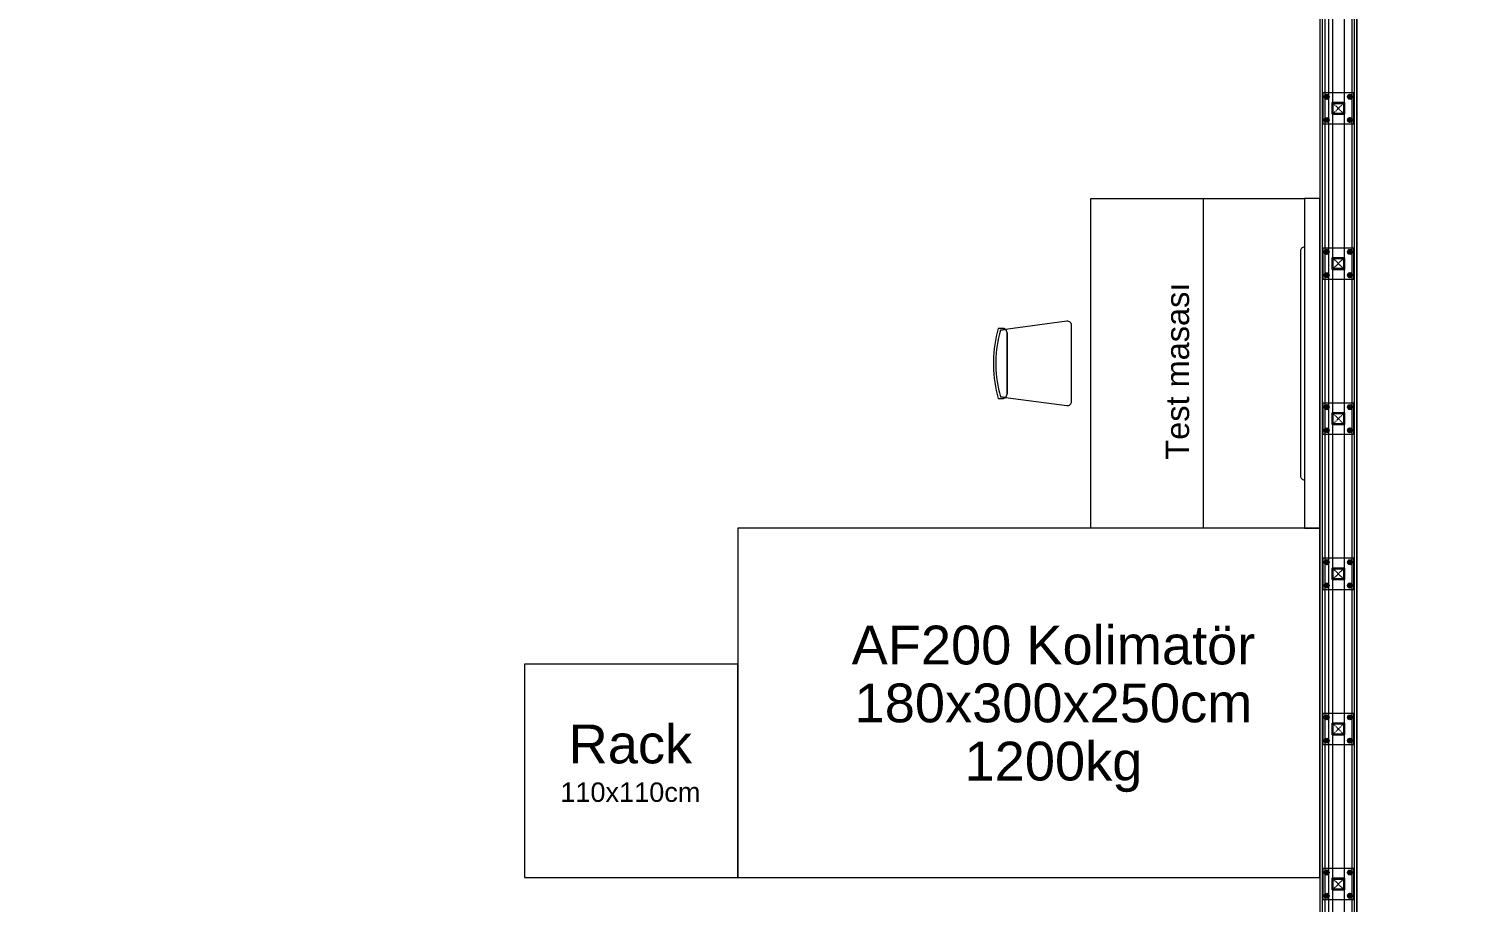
# Model space of a CAD drawing. Header units: centimetres. Extents: x 405464 to 563355, y 50011 to 66875.
# Drawn here: x 513317 to 514062, y 53204 to 53654 of the extents above; entities that cross this region are included whole.
import ezdxf
from ezdxf.enums import TextEntityAlignment as Align

# ---------------------------------------------------------------- set-up
doc = ezdxf.new("R2010")
doc.units = ezdxf.units.CM
for name, pattern in [('CHAIN', [0.3543, 0.2362, -0.0295, 0.0591, -0.0295]), ('DASHDOT', [25.4, 12.7, -6.35, 0, -6.35]), ('HIDDEN', [9.525, 6.35, -3.175]), ('M00$0$CENTER', [50.8, 31.75, -6.35, 6.35, -6.35])]:
    doc.linetypes.add(name, pattern=pattern)
doc.layers.get('0').update_dxf_attribs({"lineweight": 9})
doc.layers.add('-MH_Ad', color=1, linetype='Continuous', lineweight=9, true_color=0xff0000)
doc.layers.add('DV_alçıpanel_duvar_yeni', color=1, linetype='Continuous', lineweight=20, true_color=0xff0000)
for name, color, linetype, lineweight in [('0-KRCN-MİMARİ-220526', 8, 'Continuous', 9), ('A_Aks', 30, 'DASHDOT', 9), ('D_Alcipan_YL', 13, 'BATTING', 13), ('G_0.09', 254, 'Continuous', 9), ('G_0.13', 145, 'Continuous', 13), ('M00$0$A_Iskelet', 20, 'Continuous', 25), ('M00$0$D_Merkez', 51, 'M00$0$CENTER', 13), ('M00$0$D_Profil', 155, 'Continuous', 15), ('MH_Alan', 51, 'Continuous', 9), ('TF_Cihaz', 20, 'Continuous', 13), ('TF_Mobilya', 142, 'Continuous', 9)]:
    doc.layers.add(name, color=color, linetype=linetype, lineweight=lineweight)
doc.layers.add('TF_Cihaz_yazı', color=5, linetype='Continuous')
doc.styles.add('MP_KAPI_POZ', font='arial.ttf')
doc.linetypes.add('BATTING', pattern='A,0.0001,-0.1,[134,ltypeshp.shx,S=0.1,R=0,X=-0.1,Y=0],-0.2,[134,ltypeshp.shx,S=0.1,R=180,X=0.1,Y=0],-0.1', length=0.4001)

# ---------------------------------------------------------------- blocks, each defined once
blk = doc.blocks.new('a_aks')
at = {"layer": 'A_Aks', "color": 8, "ltscale": 200}
blk.add_line((9330, 5308.05), (9330, -831.11), dxfattribs=at)
blk = doc.blocks.new('mimari_yeni_durum')
at = {"layer": 'A_Aks', "color": 8}
blk.add_blockref('a_aks', (0, 0), dxfattribs=at)
blk = doc.blocks.new('sandalye')
at = {"color": 8, "linetype": 'Continuous'}
for p, q in [((-355.7, 180.9), (-378.7, 180.9)), ((-366.5, 171.7), (-340.6, 175.2)), ((-340.6, 175.2), (-366.5, 171.7)), ((-24.3, 217.5), (-340.6, 175.2)), ((-332.8, -157.9), (-332.8, 157.9)), ((-332.8, 157.9), (-332.8, -157.9)), ((0, -196.2), (0, 196.2)), ((-378.7, -180.9), (-355.7, -180.9)), ((-340.6, -175.2), (-366.5, -171.7)), ((-366.5, -171.7), (-340.6, -175.2)), ((-340.6, -175.2), (-24.3, -217.5))]:
    blk.add_line(p, q, dxfattribs=at)
at = {"color": 8, "linetype": 'HIDDEN', "ltscale": 5}
blk.add_line((-403.2, 12.3), (-403.2, -12.3), dxfattribs=at)
at = {"color": 8, "linetype": 'Continuous'}
for centre, radius, start, end in [((276, 0), 679.3, 164.55635, 178.96555), ((222.2, 0), 613.2, 163.7398, 178.85401), ((222.2, 0), 613.2, 163.7398, 178.85401), ((-355.7, 157.9), 23, 48.67066, 90), ((-355.7, 157.9), 23, 0, 48.67066), ((-355.7, 157.9), 23, 0, 48.67066), ((-21.5, 196.2), 21.5, 360, 97.62396), ((276, 0), 679.3, 181.03445, 195.44365), ((222.2, 0), 613.2, 181.14599, 196.2602), ((222.2, 0), 613.2, 181.14599, 196.2602), ((-355.7, -157.9), 23, 270, 311.32934), ((-355.7, -157.9), 23, 311.32934, 360), ((-355.7, -157.9), 23, 311.32934, 360), ((-21.5, -196.2), 21.5, 262.37604, 0)]:
    blk.add_arc(centre, radius, start, end, dxfattribs=at)
at = {"color": 8, "linetype": 'HIDDEN', "ltscale": 5}
for centre, radius, start, end in [((276, 0), 679.3, 178.96555, 181.03445), ((276, 0), 679.3, 178.96555, 181.03445), ((222.2, 0), 613.2, 178.85401, 181.14599), ((222.2, 0), 613.2, 178.85401, 181.14599)]:
    blk.add_arc(centre, radius, start, end, dxfattribs=at)
blk = doc.blocks.new('kar_od_alan_2')
at = {"color": 8, "ltscale": 40}
blk.add_lwpolyline([(9616, 1279), (9616, 1279, 0.414214), (9614, 1277), (9614, 1161, 0.414214), (9616, 1159), (9616, 1159), (9616, 1134), (9506, 1134), (9506, 1304), (9616, 1304)], format="xyb", close=True, dxfattribs=at)
blk.add_lwpolyline([(9564, 1134), (9564, 1304)], dxfattribs=at)
at = {"color": 8}
blk.add_lwpolyline([(9624, 1304), (9616, 1304), (9616, 1134), (9624, 1134)], close=True, dxfattribs=at)
at = {"layer": 'TF_Cihaz', "color": 8}
for points in [[(9624, 954), (9624, 1134), (9324, 1134), (9324, 954)], [(9214, 954), (9324, 954), (9324, 1064), (9214, 1064)]]:
    blk.add_lwpolyline(points, close=True, dxfattribs=at)
at = {"color": 8, "xscale": 0.1, "yscale": 0.1, "zscale": 0.1}
blk.add_blockref('sandalye', (9496, 1219), dxfattribs=at)
at = {"color": 8, "style": 'MP_KAPI_POZ'}
blk.add_text('Test masası', height=12, rotation=90, dxfattribs=at).set_placement((9556.56, 1169.38))
at = {"layer": 'TF_Cihaz_yazı', "color": 8, "style": 'MP_KAPI_POZ'}
for s, height, p in [('AF200 Kolimatör', 20, (9486.66, 1073.79)), ('180x300x250cm', 20, (9486.66, 1043.94)), ('Rack', 20, (9268.56, 1022.77)), ('1200kg', 20, (9486.66, 1013.94)), ('110x110cm', 10, (9268.56, 997.92))]:
    blk.add_text(s, height=height, dxfattribs=at).set_placement(p, align=Align.MIDDLE_CENTER)
blk = doc.blocks.new('A$C17b1b0ad')
at = {"layer": 'MH_Alan', "color": 8}
for points in [[(8926, 1620), (8961, 1620), (8961, 1661), (9624, 1661), (9624, 77), (9351, 77), (9351, 88.43), (9309, 88), (9309, 77), (8951, 77), (8951, 88), (8926, 88)], [(9643, 1661), (10102.5, 1661), (10102.5, 1620), (10157.5, 1620), (10157.5, 1661), (10341, 1661), (10341, 77), (10151, 77), (10151, 88), (10109, 88), (10109, 77), (9751, 77), (9751, 88), (9709, 88), (9709, 77), (9643, 77)]]:
    blk.add_lwpolyline(points, close=True, dxfattribs=at)
blk = doc.blocks.new('*U114')
at = {"ltscale": 40}
blk.add_lwpolyline([(0, 0), (0, 6), (6, 6), (6, 0)], close=True, dxfattribs=at)
at = {"layer": 'M00$0$D_Merkez', "ltscale": 0.015}
for points in [[(0, 0), (6, 6)], [(0, 6), (6, 0)]]:
    blk.add_lwpolyline(points, dxfattribs=at)
at = {"layer": 'M00$0$D_Profil', "ltscale": 40}
blk.add_lwpolyline([(0.4, 0.4), (0.4, 5.6), (5.6, 5.6), (5.6, 0.4)], close=True, dxfattribs=at)
blk = doc.blocks.new('duvarlar')
at = {"color": 8}
for points in [[(9641.5, 1342.5), (9641.5, 1358.5), (9625.5, 1358.5), (9625.5, 1342.5)], [(9641.5, 1262.5), (9641.5, 1278.5), (9625.5, 1278.5), (9625.5, 1262.5)], [(9641.5, 1182.5), (9641.5, 1198.5), (9625.5, 1198.5), (9625.5, 1182.5)], [(9641.5, 1102.5), (9641.5, 1118.5), (9625.5, 1118.5), (9625.5, 1102.5)], [(9641.5, 1022.5), (9641.5, 1038.5), (9625.5, 1038.5), (9625.5, 1022.5)], [(9641.5, 942.5), (9641.5, 958.5), (9625.5, 958.5), (9625.5, 942.5)]]:
    blk.add_lwpolyline(points, close=True, dxfattribs=at)
at = {"layer": 'D_Alcipan_YL', "color": 8, "linetype": 'BATTING', "ltscale": 4}
blk.add_line((9628.5, 1673.5), (9628.5, 77), dxfattribs=at)
at = {"layer": 'DV_alçıpanel_duvar_yeni', "color": 8}
for p, q in [((9626.5, 1663.5), (9626.5, 77)), ((9640.5, 1663.5), (9640.5, 77)), ((9624, 1661), (9624, 77)), ((9625.25, 1661), (9625.25, 77)), ((9641.75, 1661), (9641.75, 77)), ((9643, 1661), (9643, 77))]:
    blk.add_line(p, q, dxfattribs=at)
at = {"layer": 'G_0.09', "color": 8}
for p, q in [((9627.5, 1357.67), (9626.49, 1357.09)), ((9626.49, 1357.09), (9626.49, 1355.91)), ((9628.51, 1357.09), (9627.5, 1357.67)), ((9628.51, 1355.91), (9628.51, 1357.09)), ((9638.49, 1357.09), (9639.5, 1357.67)), ((9638.49, 1355.91), (9638.49, 1357.09)), ((9639.5, 1357.67), (9640.51, 1357.09)), ((9640.51, 1357.09), (9640.51, 1355.91)), ((9626.49, 1355.91), (9627.5, 1355.33)), ((9627.5, 1355.33), (9628.51, 1355.91)), ((9639.5, 1355.33), (9638.49, 1355.91)), ((9640.51, 1355.91), (9639.5, 1355.33)), ((9626.49, 1345.09), (9627.5, 1345.67)), ((9626.49, 1343.91), (9626.49, 1345.09)), ((9627.5, 1343.33), (9626.49, 1343.91)), ((9627.5, 1345.67), (9628.51, 1345.09)), ((9628.51, 1343.91), (9627.5, 1343.33)), ((9628.51, 1345.09), (9628.51, 1343.91)), ((9639.5, 1345.67), (9638.49, 1345.09)), ((9638.49, 1345.09), (9638.49, 1343.91)), ((9638.49, 1343.91), (9639.5, 1343.33)), ((9640.51, 1345.09), (9639.5, 1345.67)), ((9639.5, 1343.33), (9640.51, 1343.91)), ((9640.51, 1343.91), (9640.51, 1345.09)), ((9627.5, 1277.67), (9626.49, 1277.09)), ((9626.49, 1277.09), (9626.49, 1275.91)), ((9626.49, 1275.91), (9627.5, 1275.33)), ((9628.51, 1277.09), (9627.5, 1277.67)), ((9627.5, 1275.33), (9628.51, 1275.91)), ((9628.51, 1275.91), (9628.51, 1277.09)), ((9638.49, 1277.09), (9639.5, 1277.67)), ((9638.49, 1275.91), (9638.49, 1277.09)), ((9639.5, 1275.33), (9638.49, 1275.91)), ((9639.5, 1277.67), (9640.51, 1277.09)), ((9640.51, 1275.91), (9639.5, 1275.33)), ((9640.51, 1277.09), (9640.51, 1275.91)), ((9626.49, 1265.09), (9627.5, 1265.67)), ((9626.49, 1263.91), (9626.49, 1265.09)), ((9627.5, 1263.33), (9626.49, 1263.91)), ((9627.5, 1265.67), (9628.51, 1265.09)), ((9628.51, 1263.91), (9627.5, 1263.33)), ((9628.51, 1265.09), (9628.51, 1263.91)), ((9639.5, 1265.67), (9638.49, 1265.09)), ((9638.49, 1265.09), (9638.49, 1263.91)), ((9638.49, 1263.91), (9639.5, 1263.33)), ((9640.51, 1265.09), (9639.5, 1265.67)), ((9639.5, 1263.33), (9640.51, 1263.91)), ((9640.51, 1263.91), (9640.51, 1265.09)), ((9627.5, 1197.67), (9626.49, 1197.09)), ((9626.49, 1197.09), (9626.49, 1195.91)), ((9626.49, 1195.91), (9627.5, 1195.33)), ((9628.51, 1197.09), (9627.5, 1197.67)), ((9627.5, 1195.33), (9628.51, 1195.91)), ((9628.51, 1195.91), (9628.51, 1197.09)), ((9638.49, 1197.09), (9639.5, 1197.67)), ((9638.49, 1195.91), (9638.49, 1197.09)), ((9639.5, 1195.33), (9638.49, 1195.91)), ((9639.5, 1197.67), (9640.51, 1197.09)), ((9640.51, 1195.91), (9639.5, 1195.33)), ((9640.51, 1197.09), (9640.51, 1195.91)), ((9626.49, 1185.09), (9627.5, 1185.67)), ((9627.5, 1185.67), (9628.51, 1185.09)), ((9639.5, 1185.67), (9638.49, 1185.09)), ((9640.51, 1185.09), (9639.5, 1185.67)), ((9626.49, 1183.91), (9626.49, 1185.09)), ((9627.5, 1183.33), (9626.49, 1183.91)), ((9628.51, 1183.91), (9627.5, 1183.33)), ((9628.51, 1185.09), (9628.51, 1183.91)), ((9638.49, 1185.09), (9638.49, 1183.91)), ((9638.49, 1183.91), (9639.5, 1183.33)), ((9639.5, 1183.33), (9640.51, 1183.91)), ((9640.51, 1183.91), (9640.51, 1185.09)), ((9627.5, 1117.67), (9626.49, 1117.09)), ((9626.49, 1117.09), (9626.49, 1115.91)), ((9626.49, 1115.91), (9627.5, 1115.33)), ((9628.51, 1117.09), (9627.5, 1117.67)), ((9627.5, 1115.33), (9628.51, 1115.91)), ((9628.51, 1115.91), (9628.51, 1117.09)), ((9638.49, 1117.09), (9639.5, 1117.67)), ((9638.49, 1115.91), (9638.49, 1117.09)), ((9639.5, 1115.33), (9638.49, 1115.91)), ((9639.5, 1117.67), (9640.51, 1117.09)), ((9640.51, 1115.91), (9639.5, 1115.33)), ((9640.51, 1117.09), (9640.51, 1115.91)), ((9626.49, 1105.09), (9627.5, 1105.67)), ((9626.49, 1103.91), (9626.49, 1105.09)), ((9627.5, 1103.33), (9626.49, 1103.91)), ((9627.5, 1105.67), (9628.51, 1105.09)), ((9628.51, 1103.91), (9627.5, 1103.33)), ((9628.51, 1105.09), (9628.51, 1103.91)), ((9639.5, 1105.67), (9638.49, 1105.09)), ((9638.49, 1105.09), (9638.49, 1103.91)), ((9638.49, 1103.91), (9639.5, 1103.33)), ((9640.51, 1105.09), (9639.5, 1105.67)), ((9639.5, 1103.33), (9640.51, 1103.91)), ((9640.51, 1103.91), (9640.51, 1105.09)), ((9627.5, 1037.67), (9626.49, 1037.09)), ((9626.49, 1037.09), (9626.49, 1035.91)), ((9628.51, 1037.09), (9627.5, 1037.67)), ((9628.51, 1035.91), (9628.51, 1037.09)), ((9638.49, 1037.09), (9639.5, 1037.67)), ((9638.49, 1035.91), (9638.49, 1037.09)), ((9639.5, 1037.67), (9640.51, 1037.09)), ((9640.51, 1037.09), (9640.51, 1035.91)), ((9626.49, 1035.91), (9627.5, 1035.33)), ((9627.5, 1035.33), (9628.51, 1035.91)), ((9639.5, 1035.33), (9638.49, 1035.91)), ((9640.51, 1035.91), (9639.5, 1035.33)), ((9626.49, 1025.09), (9627.5, 1025.67)), ((9626.49, 1023.91), (9626.49, 1025.09)), ((9627.5, 1023.33), (9626.49, 1023.91)), ((9627.5, 1025.67), (9628.51, 1025.09)), ((9628.51, 1023.91), (9627.5, 1023.33)), ((9628.51, 1025.09), (9628.51, 1023.91)), ((9639.5, 1025.67), (9638.49, 1025.09)), ((9638.49, 1025.09), (9638.49, 1023.91)), ((9638.49, 1023.91), (9639.5, 1023.33)), ((9640.51, 1025.09), (9639.5, 1025.67)), ((9639.5, 1023.33), (9640.51, 1023.91)), ((9640.51, 1023.91), (9640.51, 1025.09)), ((9627.5, 957.67), (9626.49, 957.09)), ((9626.49, 957.09), (9626.49, 955.91)), ((9626.49, 955.91), (9627.5, 955.33)), ((9628.51, 957.09), (9627.5, 957.67)), ((9627.5, 955.33), (9628.51, 955.91)), ((9628.51, 955.91), (9628.51, 957.09)), ((9638.49, 957.09), (9639.5, 957.67)), ((9638.49, 955.91), (9638.49, 957.09)), ((9639.5, 955.33), (9638.49, 955.91)), ((9639.5, 957.67), (9640.51, 957.09)), ((9640.51, 955.91), (9639.5, 955.33)), ((9640.51, 957.09), (9640.51, 955.91)), ((9626.49, 945.09), (9627.5, 945.67)), ((9626.49, 943.91), (9626.49, 945.09)), ((9627.5, 943.33), (9626.49, 943.91)), ((9627.5, 945.67), (9628.51, 945.09)), ((9628.51, 943.91), (9627.5, 943.33)), ((9628.51, 945.09), (9628.51, 943.91)), ((9639.5, 945.67), (9638.49, 945.09)), ((9638.49, 945.09), (9638.49, 943.91)), ((9638.49, 943.91), (9639.5, 943.33)), ((9640.51, 945.09), (9639.5, 945.67)), ((9639.5, 943.33), (9640.51, 943.91)), ((9640.51, 943.91), (9640.51, 945.09))]:
    blk.add_line(p, q, dxfattribs=at)
at = {"layer": 'G_0.09', "color": 8, "linetype": 'CHAIN', "ltscale": 3}
for p, q in [((9627.5, 1355.33), (9627.5, 1357.67)), ((9639.5, 1355.33), (9639.5, 1357.67)), ((9626.49, 1356.5), (9628.51, 1356.5)), ((9640.51, 1356.5), (9638.49, 1356.5)), ((9626.49, 1344.5), (9628.51, 1344.5)), ((9627.5, 1345.67), (9627.5, 1343.33)), ((9640.51, 1344.5), (9638.49, 1344.5)), ((9639.5, 1345.67), (9639.5, 1343.33)), ((9626.49, 1276.5), (9628.51, 1276.5)), ((9627.5, 1275.33), (9627.5, 1277.67)), ((9640.51, 1276.5), (9638.49, 1276.5)), ((9639.5, 1275.33), (9639.5, 1277.67)), ((9626.49, 1264.5), (9628.51, 1264.5)), ((9627.5, 1265.67), (9627.5, 1263.33)), ((9640.51, 1264.5), (9638.49, 1264.5)), ((9639.5, 1265.67), (9639.5, 1263.33)), ((9626.49, 1196.5), (9628.51, 1196.5)), ((9627.5, 1195.33), (9627.5, 1197.67)), ((9640.51, 1196.5), (9638.49, 1196.5)), ((9639.5, 1195.33), (9639.5, 1197.67)), ((9627.5, 1185.67), (9627.5, 1183.33)), ((9639.5, 1185.67), (9639.5, 1183.33)), ((9626.49, 1184.5), (9628.51, 1184.5)), ((9640.51, 1184.5), (9638.49, 1184.5)), ((9626.49, 1116.5), (9628.51, 1116.5)), ((9627.5, 1115.33), (9627.5, 1117.67)), ((9640.51, 1116.5), (9638.49, 1116.5)), ((9639.5, 1115.33), (9639.5, 1117.67)), ((9626.49, 1104.5), (9628.51, 1104.5)), ((9627.5, 1105.67), (9627.5, 1103.33)), ((9640.51, 1104.5), (9638.49, 1104.5)), ((9639.5, 1105.67), (9639.5, 1103.33)), ((9626.49, 1036.5), (9628.51, 1036.5)), ((9627.5, 1035.33), (9627.5, 1037.67)), ((9640.51, 1036.5), (9638.49, 1036.5)), ((9639.5, 1035.33), (9639.5, 1037.67)), ((9626.49, 1024.5), (9628.51, 1024.5)), ((9627.5, 1025.67), (9627.5, 1023.33)), ((9640.51, 1024.5), (9638.49, 1024.5)), ((9639.5, 1025.67), (9639.5, 1023.33)), ((9626.49, 956.5), (9628.51, 956.5)), ((9627.5, 955.33), (9627.5, 957.67)), ((9640.51, 956.5), (9638.49, 956.5)), ((9639.5, 955.33), (9639.5, 957.67)), ((9626.49, 944.5), (9628.51, 944.5)), ((9627.5, 945.67), (9627.5, 943.33)), ((9640.51, 944.5), (9638.49, 944.5)), ((9639.5, 945.67), (9639.5, 943.33))]:
    blk.add_line(p, q, dxfattribs=at)
at = {"layer": 'G_0.09', "color": 8}
for centre, radius in [((9627.5, 1356.5), 1.28), ((9627.5, 1356.5), 0.917), ((9627.5, 1356.5), 0.9), ((9627.5, 1356.5), 0.693), ((9627.5, 1356.5), 0.64), ((9627.5, 1356.5), 0.539), ((9639.5, 1356.5), 1.28), ((9639.5, 1356.5), 0.917), ((9639.5, 1356.5), 0.9), ((9639.5, 1356.5), 0.693), ((9639.5, 1356.5), 0.64), ((9639.5, 1356.5), 0.539), ((9627.5, 1344.5), 1.28), ((9627.5, 1344.5), 0.917), ((9627.5, 1344.5), 0.9), ((9627.5, 1344.5), 0.693), ((9627.5, 1344.5), 0.64), ((9627.5, 1344.5), 0.539), ((9639.5, 1344.5), 1.28), ((9639.5, 1344.5), 0.917), ((9639.5, 1344.5), 0.9), ((9639.5, 1344.5), 0.693), ((9639.5, 1344.5), 0.64), ((9639.5, 1344.5), 0.539), ((9627.5, 1276.5), 1.28), ((9627.5, 1276.5), 0.917), ((9627.5, 1276.5), 0.9), ((9627.5, 1276.5), 0.693), ((9627.5, 1276.5), 0.64), ((9627.5, 1276.5), 0.539), ((9639.5, 1276.5), 1.28), ((9639.5, 1276.5), 0.917), ((9639.5, 1276.5), 0.9), ((9639.5, 1276.5), 0.693), ((9639.5, 1276.5), 0.64), ((9639.5, 1276.5), 0.539), ((9627.5, 1264.5), 1.28), ((9627.5, 1264.5), 0.917), ((9627.5, 1264.5), 0.9), ((9627.5, 1264.5), 0.693), ((9627.5, 1264.5), 0.64), ((9627.5, 1264.5), 0.539), ((9639.5, 1264.5), 1.28), ((9639.5, 1264.5), 0.917), ((9639.5, 1264.5), 0.9), ((9639.5, 1264.5), 0.693), ((9639.5, 1264.5), 0.64), ((9639.5, 1264.5), 0.539), ((9627.5, 1196.5), 1.28), ((9627.5, 1196.5), 0.917), ((9627.5, 1196.5), 0.9), ((9627.5, 1196.5), 0.693), ((9627.5, 1196.5), 0.64), ((9627.5, 1196.5), 0.539), ((9639.5, 1196.5), 1.28), ((9639.5, 1196.5), 0.917), ((9639.5, 1196.5), 0.9), ((9639.5, 1196.5), 0.693), ((9639.5, 1196.5), 0.64), ((9639.5, 1196.5), 0.539), ((9627.5, 1184.5), 1.28), ((9627.5, 1184.5), 0.917), ((9627.5, 1184.5), 0.9), ((9639.5, 1184.5), 1.28), ((9639.5, 1184.5), 0.917), ((9639.5, 1184.5), 0.9), ((9627.5, 1184.5), 0.693), ((9627.5, 1184.5), 0.64), ((9627.5, 1184.5), 0.539), ((9639.5, 1184.5), 0.693), ((9639.5, 1184.5), 0.64), ((9639.5, 1184.5), 0.539), ((9627.5, 1116.5), 1.28), ((9627.5, 1116.5), 0.917), ((9627.5, 1116.5), 0.9), ((9627.5, 1116.5), 0.693), ((9627.5, 1116.5), 0.64), ((9627.5, 1116.5), 0.539), ((9639.5, 1116.5), 1.28), ((9639.5, 1116.5), 0.917), ((9639.5, 1116.5), 0.9), ((9639.5, 1116.5), 0.693), ((9639.5, 1116.5), 0.64), ((9639.5, 1116.5), 0.539), ((9627.5, 1104.5), 1.28), ((9627.5, 1104.5), 0.917), ((9627.5, 1104.5), 0.9), ((9627.5, 1104.5), 0.693), ((9627.5, 1104.5), 0.64), ((9627.5, 1104.5), 0.539), ((9639.5, 1104.5), 1.28), ((9639.5, 1104.5), 0.917), ((9639.5, 1104.5), 0.9), ((9639.5, 1104.5), 0.693), ((9639.5, 1104.5), 0.64), ((9639.5, 1104.5), 0.539), ((9627.5, 1036.5), 1.28), ((9627.5, 1036.5), 0.917), ((9627.5, 1036.5), 0.9), ((9627.5, 1036.5), 0.693), ((9627.5, 1036.5), 0.64), ((9627.5, 1036.5), 0.539), ((9639.5, 1036.5), 1.28), ((9639.5, 1036.5), 0.917), ((9639.5, 1036.5), 0.9), ((9639.5, 1036.5), 0.693), ((9639.5, 1036.5), 0.64), ((9639.5, 1036.5), 0.539), ((9627.5, 1024.5), 1.28), ((9627.5, 1024.5), 0.917), ((9627.5, 1024.5), 0.9), ((9627.5, 1024.5), 0.693), ((9627.5, 1024.5), 0.64), ((9627.5, 1024.5), 0.539), ((9639.5, 1024.5), 1.28), ((9639.5, 1024.5), 0.917), ((9639.5, 1024.5), 0.9), ((9639.5, 1024.5), 0.693), ((9639.5, 1024.5), 0.64), ((9639.5, 1024.5), 0.539), ((9627.5, 956.5), 1.28), ((9627.5, 956.5), 0.917), ((9627.5, 956.5), 0.9), ((9627.5, 956.5), 0.693), ((9627.5, 956.5), 0.64), ((9627.5, 956.5), 0.539), ((9639.5, 956.5), 1.28), ((9639.5, 956.5), 0.917), ((9639.5, 956.5), 0.9), ((9639.5, 956.5), 0.693), ((9639.5, 956.5), 0.64), ((9639.5, 956.5), 0.539), ((9627.5, 944.5), 1.28), ((9627.5, 944.5), 0.917), ((9627.5, 944.5), 0.9), ((9627.5, 944.5), 0.693), ((9627.5, 944.5), 0.64), ((9627.5, 944.5), 0.539), ((9639.5, 944.5), 1.28), ((9639.5, 944.5), 0.917), ((9639.5, 944.5), 0.9), ((9639.5, 944.5), 0.693), ((9639.5, 944.5), 0.64), ((9639.5, 944.5), 0.539)]:
    blk.add_circle(centre, radius, dxfattribs=at)
at = {"layer": 'G_0.09', "color": 8, "linetype": 'Continuous'}
for centre, start, end in [((9627.5, 1356.5), 18, 198), ((9627.5, 1356.5), 18, 198), ((9639.5, 1356.5), 342, 162), ((9639.5, 1356.5), 342, 162), ((9627.5, 1356.5), 198, 18), ((9627.5, 1356.5), 198, 18), ((9639.5, 1356.5), 162, 342), ((9639.5, 1356.5), 162, 342), ((9627.5, 1344.5), 162, 342), ((9627.5, 1344.5), 162, 342), ((9627.5, 1344.5), 342, 162), ((9627.5, 1344.5), 342, 162), ((9639.5, 1344.5), 18, 198), ((9639.5, 1344.5), 18, 198), ((9639.5, 1344.5), 198, 18), ((9639.5, 1344.5), 198, 18), ((9627.5, 1276.5), 18, 198), ((9627.5, 1276.5), 18, 198), ((9627.5, 1276.5), 198, 18), ((9627.5, 1276.5), 198, 18), ((9639.5, 1276.5), 162, 342), ((9639.5, 1276.5), 162, 342), ((9639.5, 1276.5), 342, 162), ((9639.5, 1276.5), 342, 162), ((9627.5, 1264.5), 162, 342), ((9627.5, 1264.5), 162, 342), ((9627.5, 1264.5), 342, 162), ((9627.5, 1264.5), 342, 162), ((9639.5, 1264.5), 18, 198), ((9639.5, 1264.5), 18, 198), ((9639.5, 1264.5), 198, 18), ((9639.5, 1264.5), 198, 18), ((9627.5, 1196.5), 18, 198), ((9627.5, 1196.5), 18, 198), ((9627.5, 1196.5), 198, 18), ((9627.5, 1196.5), 198, 18), ((9639.5, 1196.5), 162, 342), ((9639.5, 1196.5), 162, 342), ((9639.5, 1196.5), 342, 162), ((9639.5, 1196.5), 342, 162), ((9627.5, 1184.5), 162, 342), ((9627.5, 1184.5), 162, 342), ((9627.5, 1184.5), 342, 162), ((9627.5, 1184.5), 342, 162), ((9639.5, 1184.5), 18, 198), ((9639.5, 1184.5), 18, 198), ((9639.5, 1184.5), 198, 18), ((9639.5, 1184.5), 198, 18), ((9627.5, 1116.5), 18, 198), ((9627.5, 1116.5), 18, 198), ((9627.5, 1116.5), 198, 18), ((9627.5, 1116.5), 198, 18), ((9639.5, 1116.5), 162, 342), ((9639.5, 1116.5), 162, 342), ((9639.5, 1116.5), 342, 162), ((9639.5, 1116.5), 342, 162), ((9627.5, 1104.5), 162, 342), ((9627.5, 1104.5), 162, 342), ((9627.5, 1104.5), 342, 162), ((9627.5, 1104.5), 342, 162), ((9639.5, 1104.5), 18, 198), ((9639.5, 1104.5), 18, 198), ((9639.5, 1104.5), 198, 18), ((9639.5, 1104.5), 198, 18), ((9627.5, 1036.5), 18, 198), ((9627.5, 1036.5), 18, 198), ((9627.5, 1036.5), 198, 18), ((9627.5, 1036.5), 198, 18), ((9639.5, 1036.5), 162, 342), ((9639.5, 1036.5), 162, 342), ((9639.5, 1036.5), 342, 162), ((9639.5, 1036.5), 342, 162), ((9627.5, 1024.5), 162, 342), ((9627.5, 1024.5), 162, 342), ((9627.5, 1024.5), 342, 162), ((9627.5, 1024.5), 342, 162), ((9639.5, 1024.5), 18, 198), ((9639.5, 1024.5), 18, 198), ((9639.5, 1024.5), 198, 18), ((9639.5, 1024.5), 198, 18), ((9627.5, 956.5), 18, 198), ((9627.5, 956.5), 18, 198), ((9627.5, 956.5), 198, 18), ((9627.5, 956.5), 198, 18), ((9639.5, 956.5), 162, 342), ((9639.5, 956.5), 162, 342), ((9639.5, 956.5), 342, 162), ((9639.5, 956.5), 342, 162), ((9627.5, 944.5), 162, 342), ((9627.5, 944.5), 162, 342), ((9627.5, 944.5), 342, 162), ((9627.5, 944.5), 342, 162), ((9639.5, 944.5), 18, 198), ((9639.5, 944.5), 18, 198), ((9639.5, 944.5), 198, 18), ((9639.5, 944.5), 198, 18)]:
    blk.add_arc(centre, 0.72, start, end, dxfattribs=at)
at = {"layer": 'G_0.09', "color": 8}
for centre, start, end in [((9627.5, 1356.5), 260, 170), ((9639.5, 1356.5), 10, 280), ((9627.5, 1344.5), 190, 100), ((9639.5, 1344.5), 80, 350), ((9627.5, 1276.5), 260, 170), ((9639.5, 1276.5), 10, 280), ((9627.5, 1264.5), 190, 100), ((9639.5, 1264.5), 80, 350), ((9627.5, 1196.5), 260, 170), ((9639.5, 1196.5), 10, 280), ((9627.5, 1184.5), 190, 100), ((9639.5, 1184.5), 80, 350), ((9627.5, 1116.5), 260, 170), ((9639.5, 1116.5), 10, 280), ((9627.5, 1104.5), 190, 100), ((9639.5, 1104.5), 80, 350), ((9627.5, 1036.5), 260, 170), ((9639.5, 1036.5), 10, 280), ((9627.5, 1024.5), 190, 100), ((9639.5, 1024.5), 80, 350), ((9627.5, 956.5), 260, 170), ((9639.5, 956.5), 10, 280), ((9627.5, 944.5), 190, 100), ((9639.5, 944.5), 80, 350)]:
    blk.add_arc(centre, 0.64, start, end, dxfattribs=at)
at = {"layer": 'G_0.13', "color": 8}
for p, q in [((9630.5, 1673.5), (9630.5, 77)), ((9636.5, 1673.5), (9636.5, 77))]:
    blk.add_line(p, q, dxfattribs=at)
at = {"layer": 'M00$0$A_Iskelet', "color": 8}
for p in [(9630.5, 1347.5), (9630.5, 1267.5), (9630.5, 1187.5), (9630.5, 1107.5), (9630.5, 1027.5), (9630.5, 947.5)]:
    blk.add_blockref('*U114', p, dxfattribs=at)
blk = doc.blocks.new('A$C9e52caec')
at = {"layer": '-MH_Ad', "color": 8}
blk.add_blockref('A$C17b1b0ad', (0, 0), dxfattribs=at)
at = {"color": 8}
blk.add_blockref('mimari_yeni_durum', (0, 0), dxfattribs=at)
at = {"layer": 'TF_Mobilya', "color": 8}
blk.add_blockref('kar_od_alan_2', (0, 0), dxfattribs=at)
blk.add_blockref('duvarlar', (0, 0))

msp = doc.modelspace()

# ---------------------------------------------------------------- block references
at = {"layer": '0-KRCN-MİMARİ-220526', "rotation": 359.999999999997}
msp.add_blockref('A$C9e52caec', (504358.27, 52262.37, 74), dxfattribs=at)

doc.saveas('drawing.dxf')
